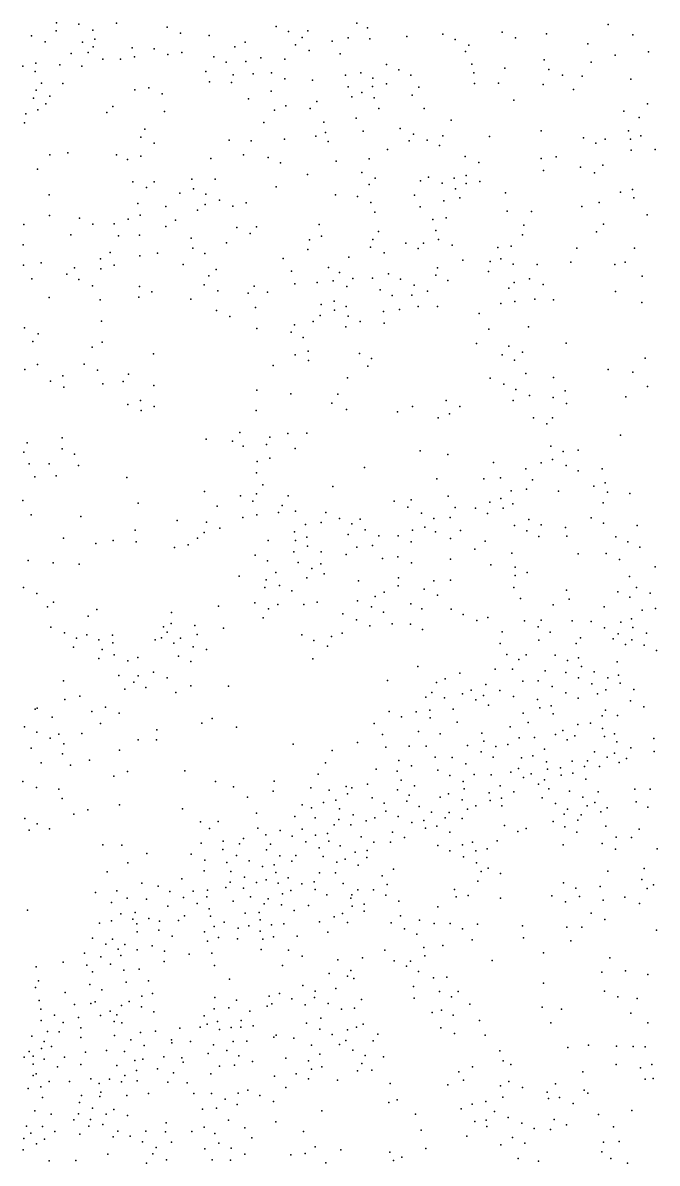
# Model space of a CAD drawing. Header units: inches. Extents: x 1412000 to 4237944, y 4931095 to 14792305.
# Drawn here: x 2823551.2 to 2823633, y 9862433.4 to 9862580.4 of the extents above; entities that cross this region are included whole.
import ezdxf

# ---------------------------------------------------------------- set-up
doc = ezdxf.new("R2010")
doc.units = ezdxf.units.IN
doc.header["$MEASUREMENT"] = 0

# ---------------------------------------------------------------- blocks, each defined once
blk = doc.blocks.new('SHORTSTLIDAR')
for p in [(1412004.37, 4931536.87), (1412007.27, 4931536.7), (1412012.12, 4931536.82), (1412043.08, 4931536.81), (1412075.49, 4931536.63), (1412001.14, 4931535.17), (1412004.34, 4931535.83), (1412009.04, 4931535.94), (1412018.62, 4931536.3), (1412020.37, 4931535.54), (1412024.04, 4931535.22), (1412032.7, 4931536.41), (1412034.29, 4931535.75), (1412036.78, 4931535.84), (1412044.48, 4931536.21), (1412049.52, 4931535.12), (1412054.19, 4931535.42), (1412061.81, 4931535.66), (1412067.55, 4931535.45), (1412078.65, 4931535.3), (1412002.91, 4931534.4), (1412007.71, 4931534.37), (1412009.12, 4931533.76), (1412009.33, 4931534.74), (1412014.12, 4931533.66), (1412027.38, 4931533.77), (1412028.71, 4931534.39), (1412035.19, 4931534.03), (1412036.04, 4931534.98), (1412039.93, 4931534.49), (1412041.96, 4931534.92), (1412044.78, 4931534.81), (1412055.77, 4931534.72), (1412057.53, 4931534), (1412063.55, 4931534.92), (1412072.89, 4931534.17), (1412006.27, 4931532.93), (1412008.44, 4931533.04), (1412010.36, 4931532.16), (1412012.61, 4931532.17), (1412014.41, 4931532.47), (1412016.97, 4931533.53), (1412018.72, 4931532.77), (1412020.52, 4931533.06), (1412024.65, 4931532.47), (1412030.71, 4931532.35), (1412033.79, 4931532.17), (1412036.93, 4931533.28), (1412040.94, 4931532.89), (1412057.09, 4931533.17), (1412076.39, 4931532.69), (1412080.7, 4931533.12), (1412000.05, 4931531.28), (1412001.72, 4931531.67), (1412004.8, 4931531.45), (1412007.65, 4931531.29), (1412026.23, 4931531.79), (1412028.76, 4931531.87), (1412046.92, 4931531.49), (1412048.49, 4931530.8), (1412057.92, 4931531.54), (1412062.19, 4931531.01), (1412067.22, 4931532.08), (1412067.84, 4931530.84), (1412073.32, 4931531.78), (1412001.63, 4931530.58), (1412023.62, 4931530.61), (1412024.08, 4931529.27), (1412027.16, 4931530.18), (1412029.73, 4931530.28), (1412032.08, 4931530.43), (1412033.82, 4931529.66), (1412037.36, 4931529.48), (1412041.61, 4931530.14), (1412043.6, 4931530.42), (1412045.16, 4931529.74), (1412050.07, 4931530.14), (1412058.16, 4931530.4), (1412069.6, 4931530.11), (1412072.14, 4931530), (1412078.4, 4931529.61), (1412001.77, 4931528.18), (1412002.44, 4931529.08), (1412005.17, 4931529.05), (1412014.47, 4931528.23), (1412016.26, 4931528.47), (1412026.95, 4931529.19), (1412032.04, 4931528.04), (1412041.99, 4931528.63), (1412043.74, 4931527.89), (1412045.12, 4931528.64), (1412046.91, 4931528.99), (1412051.1, 4931528.56), (1412058.25, 4931529.04), (1412061.34, 4931529.07), (1412067.09, 4931528.93), (1412071.03, 4931528.25), (1412001.42, 4931527.14), (1412003.01, 4931526.43), (1412003.53, 4931527.4), (1412018.01, 4931527.71), (1412029.13, 4931527.05), (1412037.95, 4931526.74), (1412042.44, 4931527.32), (1412045.31, 4931527.2), (1412050.23, 4931527.56), (1412063.35, 4931526.88), (1412080.58, 4931526.42), (1412000.42, 4931525.13), (1412001.98, 4931525.66), (1412010.85, 4931525.29), (1412011.62, 4931526.09), (1412018.29, 4931525.42), (1412032.46, 4931525.61), (1412033.94, 4931526.16), (1412037.08, 4931525.84), (1412045.94, 4931525.82), (1412051.77, 4931525.81), (1412077.52, 4931525.49), (1412000.24, 4931523.96), (1412031.1, 4931524.02), (1412038.82, 4931524.04), (1412043.01, 4931524.56), (1412055.27, 4931524.31), (1412079.47, 4931524.66), (1412015.24, 4931522.12), (1412015.75, 4931523.14), (1412033.78, 4931521.89), (1412037.82, 4931522.27), (1412039.07, 4931522.73), (1412043.92, 4931522.89), (1412048.66, 4931523.25), (1412050.41, 4931522.5), (1412054.16, 4931522.31), (1412060.18, 4931522.22), (1412066.87, 4931522.94), (1412072.32, 4931522.04), (1412075.1, 4931521.87), (1412078.1, 4931522.95), (1412078.37, 4931521.87), (1412079.69, 4931522.28), (1412016.98, 4931521.35), (1412026.63, 4931521.72), (1412029.48, 4931521.64), (1412039.4, 4931521.59), (1412047.04, 4931520.52), (1412049.84, 4931521.64), (1412052.17, 4931521.75), (1412053.74, 4931521.07), (1412073.9, 4931521.37), (1412078.45, 4931520.44), (1412081.53, 4931520.53), (1412003.52, 4931519.87), (1412005.84, 4931520.12), (1412012.12, 4931519.85), (1412013.52, 4931519.23), (1412015.24, 4931519.66), (1412024.28, 4931519.37), (1412028.47, 4931519.84), (1412031.67, 4931519.51), (1412040.41, 4931519.02), (1412044.66, 4931519.34), (1412057.06, 4931519.65), (1412066.84, 4931519.39), (1412068.8, 4931519.61), (1412001.92, 4931518.02), (1412033.25, 4931518.82), (1412043.73, 4931517.59), (1412058.81, 4931518.88), (1412067.17, 4931517.82), (1412071.94, 4931518.27), (1412073.71, 4931517.51), (1412074.81, 4931518.5), (1412014.22, 4931516.38), (1412016.96, 4931516.39), (1412021.83, 4931516.72), (1412024.82, 4931516.72), (1412036.73, 4931517.31), (1412044.66, 4931516.03), (1412045.47, 4931516.84), (1412051.3, 4931516.48), (1412052.34, 4931516.98), (1412054.08, 4931516.21), (1412055.62, 4931516.85), (1412057.18, 4931517.17), (1412057.2, 4931516.17), (1412058.93, 4931516.41), (1412003.43, 4931514.69), (1412015.96, 4931515.64), (1412020.26, 4931514.92), (1412022.05, 4931515.45), (1412023.63, 4931514.77), (1412032.68, 4931515.72), (1412040.34, 4931514.69), (1412050.52, 4931514.64), (1412055.82, 4931515.47), (1412062.26, 4931514.97), (1412077.07, 4931515.05), (1412078.63, 4931515.39), (1412014.84, 4931513.57), (1412018.49, 4931513.17), (1412023.56, 4931513.46), (1412025.38, 4931514.01), (1412027.12, 4931513.23), (1412028.81, 4931513.67), (1412043.19, 4931514.5), (1412044.91, 4931513.72), (1412051.27, 4931513.14), (1412054.3, 4931513.94), (1412056.35, 4931514.29), (1412072.11, 4931513.17), (1412074.33, 4931513.71), (1412078.82, 4931514.32), (1412003.47, 4931512.04), (1412007.32, 4931511.67), (1412015.16, 4931512.08), (1412022.57, 4931512.72), (1412045.39, 4931512.48), (1412054.6, 4931511.71), (1412062.47, 4931512.61), (1412065.59, 4931512.56), (1412080.53, 4931512.1), (1412000.15, 4931510.88), (1412009.06, 4931510.9), (1412011.79, 4931510.97), (1412013.61, 4931511.54), (1412018.45, 4931510.6), (1412019.71, 4931511.41), (1412027.61, 4931510.48), (1412030.15, 4931510.55), (1412038.22, 4931510.86), (1412052.87, 4931511.51), (1412064.6, 4931510.77), (1412074.9, 4931510.93), (1412006.24, 4931509.52), (1412012.38, 4931509.43), (1412015.08, 4931509.48), (1412021.73, 4931509.12), (1412029.33, 4931509.72), (1412037.01, 4931508.9), (1412038.52, 4931509.38), (1412045.14, 4931508.94), (1412045.9, 4931509.96), (1412053.28, 4931510.08), (1412053.61, 4931508.93), (1412064.45, 4931509.55), (1412073.97, 4931509.92), (1412000.08, 4931508.23), (1412011.3, 4931507.27), (1412017.39, 4931507.18), (1412021.93, 4931507.83), (1412026.29, 4931508.49), (1412036.76, 4931507.63), (1412044.86, 4931507.97), (1412046.61, 4931507.22), (1412049.4, 4931508.45), (1412050.98, 4931507.76), (1412051.69, 4931508.48), (1412055.36, 4931508.2), (1412061.27, 4931507.89), (1412062.98, 4931508.07), (1412071.43, 4931507.84), (1412078.88, 4931507.81), (1412002.39, 4931505.93), (1412010.06, 4931506.43), (1412015.1, 4931506.82), (1412020.69, 4931505.72), (1412023.49, 4931507.15), (1412033.59, 4931506.48), (1412042.08, 4931506.68), (1412056.75, 4931506.27), (1412060.28, 4931506.08), (1412061.67, 4931506.44), (1412063.25, 4931505.76), (1412066.35, 4931505.71), (1412070.67, 4931506), (1412076.34, 4931505.73), (1412077.69, 4931506.03), (1412000.14, 4931505.61), (1412005.69, 4931504.45), (1412006.68, 4931505.27), (1412010.08, 4931505.15), (1412011.79, 4931505.65), (1412024, 4931504.27), (1412024.97, 4931505.07), (1412034.66, 4931504.84), (1412039.45, 4931505.31), (1412040.85, 4931504.7), (1412047.16, 4931504.5), (1412053.26, 4931504.35), (1412053.51, 4931505.29), (1412060.07, 4931504.83), (1412079.86, 4931504.22), (1412001.2, 4931503.85), (1412007.27, 4931503.77), (1412009, 4931502.98), (1412015.08, 4931502.89), (1412023.42, 4931503.1), (1412029.85, 4931502.92), (1412035.11, 4931503.21), (1412037.99, 4931503.39), (1412040.05, 4931503.63), (1412041.79, 4931502.87), (1412042.59, 4931503.93), (1412045.12, 4931503.96), (1412048.74, 4931503.81), (1412050.47, 4931503.06), (1412054.82, 4931503.66), (1412063.38, 4931503.38), (1412065.33, 4931503.88), (1412067.1, 4931503.13), (1412003.44, 4931501.45), (1412014.99, 4931501.52), (1412016.65, 4931502.19), (1412025.16, 4931502.34), (1412029.07, 4931502.04), (1412031.58, 4931502.16), (1412046.08, 4931502.43), (1412047.65, 4931501.74), (1412050.18, 4931501.75), (1412052.21, 4931502.29), (1412062.7, 4931502.68), (1412076.45, 4931502.24), (1412010.01, 4931501.15), (1412021.67, 4931501.24), (1412030.04, 4931500.19), (1412038.5, 4931500.57), (1412040.17, 4931501), (1412040.23, 4931499.82), (1412041.73, 4931500.31), (1412048.57, 4931499.9), (1412050.98, 4931500.3), (1412053.49, 4931500.29), (1412061.65, 4931500.7), (1412063.48, 4931500.94), (1412066.02, 4931501.26), (1412068.46, 4931501.18), (1412079.81, 4931500.8), (1412010.19, 4931498.41), (1412024.98, 4931499.78), (1412026.73, 4931499), (1412037.44, 4931498.38), (1412038.38, 4931499.16), (1412041.98, 4931499.05), (1412043.54, 4931498.37), (1412046.53, 4931499.65), (1412058.87, 4931499.42), (1412000.26, 4931497.56), (1412030.21, 4931497.47), (1412034.61, 4931496.99), (1412035.07, 4931497.94), (1412041.67, 4931497.7), (1412046.6, 4931498.16), (1412060.12, 4931497.39), (1412065.21, 4931497.7), (1412001.32, 4931495.8), (1412001.99, 4931496.78), (1412010.25, 4931495.71), (1412036.19, 4931496.3), (1412058.51, 4931495.53), (1412070.08, 4931495.56), (1412008.96, 4931495.07), (1412016.88, 4931494.2), (1412035.13, 4931494.08), (1412036.81, 4931494.53), (1412043.42, 4931494.26), (1412061.81, 4931494.08), (1412062.68, 4931495.19), (1412064.43, 4931494.43), (1412001.91, 4931492.82), (1412007.93, 4931492.87), (1412032.3, 4931492.7), (1412036.86, 4931493.32), (1412044.53, 4931492.63), (1412044.98, 4931493.58), (1412063.41, 4931493.39), (1412080.28, 4931493.63), (1412000.3, 4931492.17), (1412005.19, 4931491.36), (1412009.66, 4931492.1), (1412013.64, 4931491.59), (1412041.89, 4931491.1), (1412060.27, 4931491.05), (1412064.86, 4931491.66), (1412068.44, 4931491.16), (1412075.5, 4931492.2), (1412078.68, 4931491.82), (1412003.59, 4931490.68), (1412005.33, 4931489.91), (1412010.35, 4931490.34), (1412012.98, 4931490.63), (1412016.94, 4931490.12), (1412030.21, 4931489.53), (1412062.04, 4931490.28), (1412063.59, 4931489.6), (1412080.57, 4931489.98), (1412015.21, 4931488.18), (1412034.6, 4931489.06), (1412040.64, 4931489.01), (1412054.62, 4931488.19), (1412063.26, 4931488.18), (1412065.37, 4931488.82), (1412068.4, 4931488.58), (1412069.93, 4931489.45), (1412077.75, 4931488.66), (1412013.57, 4931487.68), (1412015.3, 4931486.91), (1412016.96, 4931487.41), (1412030.1, 4931486.91), (1412039.87, 4931487.86), (1412041.78, 4931487.03), (1412048.35, 4931486.72), (1412050.25, 4931487.41), (1412056.38, 4931487.43), (1412070.12, 4931487.8), (1412053.57, 4931485.96), (1412055.05, 4931486.45), (1412065.86, 4931485.94), (1412067.6, 4931485.17), (1412068.32, 4931485.94), (1412027.99, 4931484.04), (1412034.19, 4931483.92), (1412036.64, 4931483.96), (1412077.07, 4931483.71), (1412000.58, 4931482.72), (1412005.11, 4931483.39), (1412023.67, 4931483.22), (1412027.06, 4931482.94), (1412028.45, 4931482.3), (1412031.43, 4931482.51), (1412031.86, 4931483.48), (1412068.1, 4931482.29), (1412000.16, 4931481.51), (1412005.12, 4931481.95), (1412006.69, 4931481.26), (1412031.88, 4931480.76), (1412035.14, 4931482.01), (1412051.27, 4931481.69), (1412054.83, 4931481.23), (1412069.67, 4931481.6), (1412071.63, 4931481.8), (1412000.83, 4931480.02), (1412003.45, 4931480.04), (1412007.2, 4931479.8), (1412030.25, 4931480.31), (1412044.06, 4931479.55), (1412060.7, 4931480.2), (1412064.89, 4931479.39), (1412066.84, 4931480.14), (1412068.31, 4931480.6), (1412070.06, 4931479.82), (1412074.73, 4931479.38), (1412001.56, 4931478.35), (1412004.31, 4931478.49), (1412013.45, 4931478.26), (1412030.16, 4931478.85), (1412053.4, 4931478.07), (1412059.48, 4931478.1), (1412061.63, 4931478.23), (1412065.74, 4931477.97), (1412071.62, 4931479.13), (1412023.46, 4931476.44), (1412030.97, 4931477.33), (1412039.98, 4931477.12), (1412063, 4931476.56), (1412064.96, 4931476.75), (1412069.09, 4931476.51), (1412073.66, 4931477.15), (1412075.1, 4931477.59), (1412075.41, 4931476.39), (1412000.03, 4931475.29), (1412014.9, 4931474.95), (1412028.11, 4931475.9), (1412029.68, 4931475.2), (1412030.17, 4931476.15), (1412034.26, 4931475.88), (1412047.92, 4931475.22), (1412050.08, 4931475.36), (1412054.88, 4931475.86), (1412060.22, 4931475.08), (1412061.65, 4931475.55), (1412063.19, 4931474.85), (1412074.85, 4931475), (1412078.27, 4931476.19), (1412001.12, 4931473.43), (1412025.09, 4931474.57), (1412030.21, 4931473.43), (1412032.98, 4931473.74), (1412033.45, 4931474.67), (1412035.2, 4931473.92), (1412039.11, 4931473.74), (1412049.66, 4931474.45), (1412051.41, 4931473.68), (1412055.78, 4931474.41), (1412058.39, 4931474.31), (1412059.93, 4931473.61), (1412061.94, 4931474.31), (1412007.52, 4931473.24), (1412019.93, 4931472.71), (1412023.71, 4931472.52), (1412028.41, 4931473.11), (1412036.46, 4931472.22), (1412038.48, 4931472.46), (1412040.86, 4931472.98), (1412042.43, 4931472.28), (1412043.52, 4931472.91), (1412053.01, 4931472.97), (1412055.14, 4931473.12), (1412063.42, 4931472.07), (1412065.27, 4931472.86), (1412066.84, 4931472.16), (1412073.31, 4931473.05), (1412074.9, 4931472.36), (1412079.21, 4931472.07), (1412005.27, 4931470.46), (1412014.52, 4931471.46), (1412022.57, 4931470.45), (1412023.41, 4931471.16), (1412025.45, 4931471.75), (1412035.07, 4931471.26), (1412036.63, 4931470.57), (1412041.96, 4931470.9), (1412044.17, 4931471.51), (1412045.92, 4931470.74), (1412048.4, 4931470.74), (1412050.28, 4931471.47), (1412051.86, 4931471.87), (1412053.23, 4931471.26), (1412056.47, 4931471.45), (1412065.01, 4931471.37), (1412066.56, 4931470.67), (1412069.99, 4931471.83), (1412070.17, 4931470.69), (1412076.46, 4931470.63), (1412009.45, 4931469.74), (1412011.67, 4931470.16), (1412014.64, 4931469.98), (1412019.57, 4931469.23), (1412021.34, 4931469.57), (1412031.66, 4931470.14), (1412035.19, 4931470.12), (1412036.74, 4931469.43), (1412043.09, 4931469.3), (1412045.12, 4931469.51), (1412050.11, 4931469.97), (1412055.15, 4931470.4), (1412058.29, 4931469.02), (1412059.62, 4931470.06), (1412078.02, 4931469.95), (1412079.59, 4931469.26), (1412000.74, 4931467.55), (1412029.99, 4931468.23), (1412031.56, 4931467.54), (1412034.96, 4931468.68), (1412038.5, 4931468.66), (1412041.71, 4931468.34), (1412046.38, 4931467.84), (1412048.38, 4931468.04), (1412055.17, 4931467.72), (1412063.09, 4931468.52), (1412071.61, 4931468.43), (1412075.22, 4931468.46), (1412076.97, 4931467.71), (1412003.96, 4931467.25), (1412007.31, 4931467.1), (1412032.65, 4931466), (1412035.53, 4931467.31), (1412037.28, 4931466.53), (1412038.44, 4931467.13), (1412050.14, 4931467.27), (1412060.36, 4931467.02), (1412063.49, 4931466.7), (1412065.04, 4931466.01), (1412081.53, 4931466.73), (1412027.92, 4931465.55), (1412031.39, 4931465.09), (1412036.63, 4931465.31), (1412038.86, 4931465.84), (1412043.29, 4931464.96), (1412048.45, 4931465.31), (1412053.02, 4931464.92), (1412055.17, 4931465.04), (1412063.51, 4931465.63), (1412078.25, 4931465.48), (1412000.12, 4931464.07), (1412001.86, 4931463.29), (1412031.23, 4931464.1), (1412033.13, 4931464.33), (1412034.73, 4931463.64), (1412046.61, 4931463.5), (1412048.41, 4931464.3), (1412051.76, 4931463.85), (1412053.5, 4931463.09), (1412063.35, 4931464.09), (1412070.13, 4931463.75), (1412076.75, 4931463.53), (1412079.16, 4931464.1), (1412080.9, 4931463.33), (1412003.23, 4931461.59), (1412003.99, 4931462.21), (1412025.27, 4931461.66), (1412029.94, 4931462.11), (1412032.91, 4931461.9), (1412036.27, 4931461.87), (1412037.99, 4931462.18), (1412043.19, 4931462.38), (1412044.96, 4931461.6), (1412045.47, 4931462.93), (1412050.06, 4931461.97), (1412064.21, 4931462.68), (1412068.41, 4931461.85), (1412070.48, 4931462.56), (1412078.29, 4931462.84), (1412008.45, 4931460.39), (1412009.58, 4931461.26), (1412019.18, 4931460.84), (1412031.01, 4931460.19), (1412031.72, 4931461.35), (1412041.28, 4931460.7), (1412046.51, 4931460.9), (1412051.47, 4931461.34), (1412055.23, 4931461.29), (1412056.79, 4931460.61), (1412059.97, 4931460.22), (1412074.99, 4931461.57), (1412079.86, 4931461.14), (1412081.61, 4931461.37), (1412003.65, 4931458.98), (1412018.18, 4931459.03), (1412019.17, 4931459.45), (1412022.19, 4931459.17), (1412025.91, 4931458.85), (1412043.04, 4931459.92), (1412044.78, 4931459.16), (1412047.65, 4931459.4), (1412050, 4931459.36), (1412051.55, 4931458.67), (1412058.54, 4931459.83), (1412064.7, 4931459.77), (1412066.45, 4931459.01), (1412066.85, 4931459.86), (1412070.86, 4931459.77), (1412073.29, 4931459.68), (1412075.02, 4931458.9), (1412077.14, 4931459.63), (1412078.48, 4931460.04), (1412078.69, 4931458.94), (1412005.39, 4931458.22), (1412006.94, 4931457.53), (1412008.28, 4931458), (1412009.85, 4931457.32), (1412011.58, 4931457.92), (1412017.1, 4931457.32), (1412017.93, 4931457.59), (1412018.63, 4931458.32), (1412020.36, 4931457.55), (1412022.5, 4931458.01), (1412036.01, 4931457.96), (1412037.56, 4931457.26), (1412039.83, 4931457.76), (1412041.2, 4931458.2), (1412061.84, 4931458.38), (1412066.57, 4931457.29), (1412068.02, 4931458.31), (1412071.91, 4931457.6), (1412076.14, 4931457.45), (1412076.8, 4931458.12), (1412078.53, 4931457.35), (1412080.44, 4931458.18), (1412006.55, 4931456.37), (1412010.26, 4931456.08), (1412011.65, 4931456.95), (1412019.5, 4931456.91), (1412022.01, 4931456.44), (1412023.7, 4931456.09), (1412039.3, 4931456.51), (1412061.58, 4931456.86), (1412071.35, 4931456.85), (1412077.73, 4931456.75), (1412080.11, 4931456.66), (1412081.7, 4931455.95), (1412009.85, 4931454.91), (1412011.82, 4931455.39), (1412013.55, 4931454.63), (1412014.88, 4931455.08), (1412020.1, 4931455.25), (1412021.68, 4931454.55), (1412037.41, 4931454.89), (1412062.42, 4931455.46), (1412063.99, 4931454.78), (1412064.92, 4931455.39), (1412068.66, 4931455.37), (1412070.26, 4931454.68), (1412071.66, 4931455.03), (1412076.66, 4931454.52), (1412016.86, 4931453.18), (1412050.97, 4931453.88), (1412056.35, 4931453.05), (1412060.92, 4931453.55), (1412063.14, 4931453.56), (1412067.37, 4931453.32), (1412070.05, 4931453.13), (1412072.04, 4931453.9), (1412073.68, 4931453.2), (1412076.82, 4931452.77), (1412005.26, 4931452.04), (1412012.43, 4931452.72), (1412014.33, 4931451.88), (1412014.89, 4931452.68), (1412018.62, 4931452.43), (1412021.68, 4931451.42), (1412026.55, 4931451.36), (1412047.06, 4931452.1), (1412053.34, 4931451.84), (1412054.49, 4931452.33), (1412059.71, 4931451.58), (1412064.51, 4931452), (1412066.48, 4931452.07), (1412068.26, 4931451.31), (1412071.65, 4931452.43), (1412073.4, 4931451.65), (1412075.44, 4931452.43), (1412077.02, 4931451.74), (1412007.39, 4931450.09), (1412013.2, 4931450.96), (1412015.9, 4931451.2), (1412019.77, 4931450.53), (1412052, 4931449.94), (1412052.78, 4931450.56), (1412054.38, 4931449.86), (1412056.7, 4931450.38), (1412057.82, 4931450.86), (1412059.43, 4931450.15), (1412061.53, 4931450.82), (1412063.28, 4931450.03), (1412070.03, 4931450.52), (1412071.62, 4931449.83), (1412074.12, 4931450.37), (1412075.19, 4931450.87), (1412078.81, 4931450.95), (1412001.63, 4931448.41), (1412001.88, 4931448.53), (1412005.43, 4931449.63), (1412010.68, 4931448.64), (1412055.52, 4931448.41), (1412058.45, 4931449.61), (1412060.08, 4931448.9), (1412066.36, 4931449.65), (1412066.66, 4931448.56), (1412068.14, 4931448.85), (1412078.35, 4931449.48), (1412080.1, 4931448.7), (1412003.83, 4931447.35), (1412008.91, 4931448.09), (1412012.44, 4931447.89), (1412024.46, 4931447.18), (1412047.27, 4931448.1), (1412048.85, 4931447.41), (1412050.74, 4931448.05), (1412052.48, 4931448.26), (1412052.54, 4931447.27), (1412064.55, 4931447.9), (1412068.41, 4931447.8), (1412074.73, 4931447.54), (1412075.13, 4931448.28), (1412076.69, 4931447.57), (1412000.24, 4931446.12), (1412001.82, 4931445.44), (1412010.04, 4931446.56), (1412017.32, 4931445.75), (1412023.13, 4931446.59), (1412027.56, 4931446.08), (1412045.32, 4931446.55), (1412051.03, 4931445.52), (1412056.02, 4931446.71), (1412062.86, 4931446.14), (1412065.19, 4931446.68), (1412069.64, 4931445.67), (1412071.56, 4931446.41), (1412073.21, 4931446.61), (1412074.74, 4931445.92), (1412003.56, 4931444.67), (1412004.67, 4931445.18), (1412007.64, 4931445.25), (1412014.91, 4931444.44), (1412017.27, 4931444.44), (1412043.17, 4931444.09), (1412046.42, 4931445.13), (1412053.83, 4931445.24), (1412059.22, 4931445.32), (1412059.45, 4931444.26), (1412064.01, 4931444.7), (1412066, 4931444.74), (1412068.68, 4931445.12), (1412070.22, 4931444.43), (1412071.19, 4931444.95), (1412075.02, 4931444.88), (1412076.31, 4931445.22), (1412076.6, 4931444.18), (1412081.37, 4931444.6), (1412001.13, 4931443.37), (1412005.16, 4931442.65), (1412005.31, 4931443.93), (1412012.51, 4931443.11), (1412034.9, 4931443.87), (1412039.93, 4931443.09), (1412046.83, 4931443.48), (1412049.82, 4931443.65), (1412052.02, 4931443.62), (1412057.36, 4931443.7), (1412059.1, 4931442.92), (1412061.01, 4931443.57), (1412062.54, 4931443.85), (1412067.3, 4931443.25), (1412073.74, 4931442.9), (1412076.29, 4931442.71), (1412078.41, 4931443.4), (1412081.42, 4931442.96), (1412002.39, 4931441.47), (1412006.2, 4931441.18), (1412008.63, 4931441.83), (1412039.05, 4931441.49), (1412048.52, 4931441.79), (1412050.12, 4931441.09), (1412053.17, 4931442.2), (1412055.39, 4931442.15), (1412057.13, 4931441.37), (1412060.67, 4931442.21), (1412064.3, 4931442.12), (1412065.8, 4931442.38), (1412067.55, 4931441.61), (1412070.83, 4931441.69), (1412072.84, 4931441.72), (1412074.39, 4931441.02), (1412075.35, 4931442.2), (1412076.9, 4931441.51), (1412077.85, 4931442.02), (1412011.77, 4931439.78), (1412013.51, 4931440.36), (1412020.9, 4931440.43), (1412038.11, 4931440.02), (1412045.6, 4931440.65), (1412048.3, 4931440.41), (1412053.53, 4931440.54), (1412055.08, 4931439.86), (1412058.2, 4931439.98), (1412060.39, 4931439.92), (1412062.96, 4931440.28), (1412063.95, 4931440.76), (1412064.57, 4931439.59), (1412065.55, 4931440.06), (1412067.68, 4931440.65), (1412069.34, 4931440.83), (1412069.43, 4931439.88), (1412070.92, 4931440.13), (1412072.43, 4931440.99), (1412000.03, 4931439.06), (1412001.79, 4931438.3), (1412004.67, 4931438.08), (1412024.89, 4931439.08), (1412027.2, 4931438.37), (1412032.44, 4931439.14), (1412037.16, 4931438.27), (1412041.71, 4931438.45), (1412042.43, 4931438.26), (1412044.47, 4931438.74), (1412048.79, 4931439.26), (1412050.54, 4931438.5), (1412056.81, 4931439.07), (1412056.91, 4931438.11), (1412061.57, 4931438.51), (1412066.5, 4931438.74), (1412067.3, 4931439.28), (1412067.83, 4931438.14), (1412072.61, 4931439.37), (1412078.93, 4931438.1), (1412080.91, 4931438.1), (1412005.1, 4931436.87), (1412029, 4931437.07), (1412032.31, 4931437.84), (1412039.54, 4931437.94), (1412040.38, 4931436.65), (1412041.89, 4931437.49), (1412045.08, 4931436.99), (1412048.33, 4931438.01), (1412049.85, 4931437.33), (1412053.84, 4931437.06), (1412054.9, 4931437.49), (1412056.67, 4931436.72), (1412060.17, 4931437.61), (1412060.29, 4931436.64), (1412061.72, 4931436.92), (1412063.33, 4931437.74), (1412066.98, 4931436.99), (1412070.52, 4931437.83), (1412072.22, 4931437.06), (1412074.2, 4931437.75), (1412008.42, 4931435.44), (1412012.5, 4931436.06), (1412020.63, 4931435.54), (1412036.06, 4931436.06), (1412037.24, 4931435.7), (1412038.79, 4931436.35), (1412040.84, 4931435.54), (1412046.63, 4931436.29), (1412046.83, 4931435.26), (1412049.52, 4931436.53), (1412051.11, 4931435.84), (1412052.72, 4931435.14), (1412057.37, 4931435.51), (1412058.43, 4931435.94), (1412061.78, 4931435.95), (1412068.68, 4931436.24), (1412070.23, 4931435.53), (1412072.79, 4931435.94), (1412073.79, 4931436.37), (1412074.55, 4931435.16), (1412075.37, 4931435.67), (1412079.08, 4931436.45), (1412080.62, 4931435.75), (1412000.31, 4931434.31), (1412006.62, 4931434.85), (1412022.94, 4931433.89), (1412025.21, 4931433.9), (1412030.15, 4931435), (1412035.11, 4931434.57), (1412037.71, 4931434.39), (1412040.77, 4931434.16), (1412042.6, 4931434.78), (1412044.3, 4931434), (1412045.43, 4931434.41), (1412048.41, 4931434.58), (1412050.19, 4931433.8), (1412051.72, 4931434.07), (1412054.48, 4931434.38), (1412054.98, 4931435.08), (1412056.67, 4931434.32), (1412068.4, 4931433.93), (1412069.8, 4931434.85), (1412071.56, 4931434.09), (1412071.99, 4931434.76), (1412000.84, 4931432.79), (1412001.88, 4931433.63), (1412003.46, 4931432.96), (1412024.09, 4931433.02), (1412030.33, 4931433.07), (1412031.38, 4931432.21), (1412033.2, 4931432.75), (1412036.03, 4931432.93), (1412039.33, 4931432.39), (1412040.19, 4931433.47), (1412042.31, 4931433.47), (1412047.67, 4931432.56), (1412051.94, 4931433.04), (1412053.41, 4931433.3), (1412055.09, 4931432.54), (1412062.12, 4931433.39), (1412063.86, 4931432.62), (1412064.93, 4931433.02), (1412069.91, 4931433.24), (1412071.46, 4931432.56), (1412075.21, 4931433.3), (1412079.5, 4931432.95), (1412010.35, 4931430.92), (1412012.81, 4931430.89), (1412023.04, 4931431.12), (1412025.85, 4931431.38), (1412027.95, 4931431.02), (1412028.48, 4931431.74), (1412031.95, 4931430.99), (1412034.77, 4931432.05), (1412036.51, 4931431.28), (1412037.77, 4931432.17), (1412039.49, 4931431.4), (1412040.95, 4931430.8), (1412043.66, 4931431.95), (1412045.27, 4931431.25), (1412047.41, 4931431.24), (1412049.22, 4931431.87), (1412053.54, 4931430.81), (1412056.7, 4931430.92), (1412058.02, 4931431.24), (1412061.16, 4931431.41), (1412069.68, 4931430.91), (1412074.71, 4931431.1), (1412076.51, 4931431.88), (1412078.51, 4931431.85), (1412016.01, 4931429.79), (1412021.72, 4931429.69), (1412025.82, 4931430.3), (1412027.59, 4931429.53), (1412031.44, 4931430.26), (1412033.18, 4931429.49), (1412035.23, 4931429.53), (1412038.23, 4931430.52), (1412038.74, 4931429.43), (1412042.86, 4931429.95), (1412044.39, 4931429.26), (1412044.42, 4931430.17), (1412055.09, 4931430.13), (1412056.84, 4931429.36), (1412058.42, 4931430.15), (1412059.91, 4931430.39), (1412076.44, 4931430.34), (1412081.81, 4931430.39), (1412013.56, 4931428.59), (1412023.48, 4931428.93), (1412026.34, 4931428.63), (1412029.19, 4931428.85), (1412030.93, 4931428.1), (1412032.45, 4931428.35), (1412034.72, 4931428.82), (1412040.53, 4931428.66), (1412041.6, 4931429.06), (1412043.27, 4931428.31), (1412058.51, 4931428.61), (1412060.04, 4931427.91), (1412080.13, 4931427.87), (1412010.92, 4931427.43), (1412020.52, 4931426.51), (1412023.42, 4931427.55), (1412026.83, 4931427.48), (1412028.59, 4931426.74), (1412031.42, 4931426.42), (1412032.65, 4931427.35), (1412034.23, 4931426.66), (1412038.27, 4931427.3), (1412040.32, 4931427.32), (1412046.35, 4931426.93), (1412047.8, 4931427.77), (1412059.11, 4931427.48), (1412061.62, 4931427.23), (1412075.43, 4931427.51), (1412079.81, 4931426.43), (1412012.14, 4931425), (1412015.36, 4931425.99), (1412017.46, 4931425.58), (1412018.99, 4931424.88), (1412022, 4931424.96), (1412023.84, 4931425.07), (1412026.22, 4931425.42), (1412026.75, 4931426.1), (1412028.47, 4931425.33), (1412030.14, 4931426.04), (1412032.93, 4931425.97), (1412034.6, 4931425.04), (1412036.02, 4931425.89), (1412037.57, 4931426.15), (1412037.73, 4931425.14), (1412041.31, 4931425.93), (1412043.22, 4931425.1), (1412045.26, 4931425.12), (1412047.01, 4931425.79), (1412055.69, 4931425.14), (1412058.67, 4931426.21), (1412069.75, 4931426.03), (1412071.33, 4931425.34), (1412074.45, 4931425.53), (1412080.52, 4931425.29), (1412081.35, 4931425.74), (1412009.41, 4931424.79), (1412011.47, 4931423.46), (1412013.48, 4931424.02), (1412015.99, 4931423.89), (1412020.73, 4931424.13), (1412022.51, 4931423.37), (1412023.77, 4931424.2), (1412027.16, 4931423.63), (1412029.38, 4931424.22), (1412031.66, 4931423.96), (1412033.5, 4931424.61), (1412039.22, 4931424.46), (1412042.33, 4931424.02), (1412042.43, 4931424.46), (1412046.81, 4931424.43), (1412048.5, 4931423.67), (1412055.91, 4931424.2), (1412057.44, 4931424.37), (1412061.6, 4931424.05), (1412068.23, 4931424.32), (1412070, 4931423.55), (1412071.78, 4931424.27), (1412074.83, 4931423.8), (1412077.62, 4931424.16), (1412000.62, 4931422.5), (1412012.65, 4931422.01), (1412014.53, 4931422.17), (1412018.72, 4931422.99), (1412024.06, 4931422.68), (1412028.7, 4931422.09), (1412030.51, 4931422.18), (1412031.13, 4931423.29), (1412033.38, 4931423.19), (1412035.03, 4931422.45), (1412036.87, 4931423.1), (1412041.24, 4931422.08), (1412042.5, 4931423.02), (1412044.02, 4931423.26), (1412044.04, 4931422.35), (1412053.55, 4931422.91), (1412073.3, 4931422.09), (1412079.53, 4931423.33), (1412009.9, 4931420.83), (1412011.45, 4931421.12), (1412014.22, 4931421.34), (1412014.73, 4931420.75), (1412016.27, 4931421.41), (1412017.66, 4931421.07), (1412020.11, 4931421.15), (1412020.89, 4931421.76), (1412024.24, 4931421.7), (1412026, 4931420.95), (1412029.16, 4931420.49), (1412030.62, 4931421.25), (1412032.09, 4931420.58), (1412033.7, 4931420.73), (1412038.29, 4931421), (1412040.16, 4931421.65), (1412041.9, 4931420.9), (1412047.52, 4931420.84), (1412048.73, 4931421.77), (1412051.18, 4931421.19), (1412053.08, 4931420.79), (1412055.14, 4931420.76), (1412058.65, 4931420.7), (1412064.46, 4931420.46), (1412075.07, 4931421.3), (1412014.78, 4931419.7), (1412017.58, 4931419.92), (1412019.3, 4931419.16), (1412023.45, 4931419.72), (1412024.7, 4931420.38), (1412025.24, 4931418.96), (1412027.8, 4931420.19), (1412030.63, 4931419.8), (1412032.36, 4931419.04), (1412035.38, 4931419.14), (1412039.34, 4931419.67), (1412049.25, 4931420.08), (1412050.84, 4931419.39), (1412056.71, 4931420.07), (1412070.15, 4931420.31), (1412072.08, 4931420.3), (1412081.74, 4931419.93), (1412009.01, 4931418.89), (1412010.73, 4931418.12), (1412011.59, 4931418.75), (1412013.19, 4931418.06), (1412016.72, 4931417.9), (1412023.83, 4931418.5), (1412027.72, 4931418.8), (1412030.98, 4931418.76), (1412051.72, 4931417.68), (1412054.18, 4931417.95), (1412057.96, 4931418.65), (1412064.57, 4931418.92), (1412070.69, 4931418.55), (1412007.98, 4931416.93), (1412010.09, 4931416.49), (1412012.33, 4931417.46), (1412012.65, 4931416.66), (1412014.76, 4931417.37), (1412018.29, 4931417.22), (1412021.46, 4931416.81), (1412024.4, 4931416.95), (1412030.76, 4931417.42), (1412034.3, 4931417.32), (1412036.04, 4931416.57), (1412040.65, 4931416.07), (1412043.81, 4931416.33), (1412046.68, 4931417.35), (1412051.85, 4931416.59), (1412067.16, 4931416.98), (1412075.72, 4931416.33), (1412001.75, 4931415.2), (1412005.22, 4931415.77), (1412008.28, 4931415.39), (1412009.02, 4931414.55), (1412011.33, 4931415.51), (1412013.05, 4931414.75), (1412015.03, 4931414.9), (1412018.26, 4931415.86), (1412024.74, 4931415.38), (1412033.51, 4931415.34), (1412042.31, 4931414.71), (1412047.91, 4931415.96), (1412049.49, 4931415.28), (1412049.99, 4931415.9), (1412051.05, 4931414.6), (1412060.55, 4931416.01), (1412077.73, 4931414.67), (1412002.07, 4931413.39), (1412013.36, 4931413.21), (1412016.24, 4931413.4), (1412026.69, 4931413.61), (1412039.53, 4931414.31), (1412041.9, 4931413.98), (1412042.72, 4931413.7), (1412052.98, 4931413.77), (1412054.68, 4931413.86), (1412067.17, 4931413.09), (1412074.66, 4931414.48), (1412080.62, 4931414.19), (1412001.67, 4931412.51), (1412005.49, 4931411.88), (1412008.65, 4931412.93), (1412010.22, 4931412.24), (1412016.75, 4931411.75), (1412033.11, 4931411.74), (1412036.15, 4931412.76), (1412037.74, 4931412.07), (1412040.37, 4931412.39), (1412050.4, 4931412.64), (1412053.74, 4931412), (1412056.17, 4931412.01), (1412075.02, 4931412.05), (1412002.14, 4931410.84), (1412006.68, 4931410.34), (1412008.8, 4931410.44), (1412009.35, 4931410.69), (1412012.74, 4931410.19), (1412013.76, 4931410.73), (1412015.37, 4931411.4), (1412024.78, 4931411.22), (1412027.59, 4931410.91), (1412031.77, 4931411.4), (1412032.13, 4931410.41), (1412034.69, 4931411.05), (1412036.43, 4931410.29), (1412037.65, 4931411.24), (1412039.39, 4931410.48), (1412043.68, 4931410.96), (1412050.47, 4931411.14), (1412055.3, 4931411.31), (1412057.64, 4931410.38), (1412076.74, 4931411.3), (1412079.23, 4931411.09), (1412002.34, 4931409.72), (1412004.1, 4931408.95), (1412010.03, 4931408.9), (1412011.28, 4931409.49), (1412012.17, 4931409.01), (1412015.34, 4931410.04), (1412016.92, 4931409.37), (1412023.4, 4931408.89), (1412024.68, 4931409.79), (1412026.6, 4931409.9), (1412029.28, 4931409.49), (1412031.55, 4931410.11), (1412041.13, 4931409.74), (1412042.79, 4931409.88), (1412052.8, 4931409.32), (1412053.99, 4931409.62), (1412055.53, 4931408.95), (1412067, 4931410.01), (1412069.47, 4931409.74), (1412078.4, 4931409.2), (1412002.4, 4931408.26), (1412005.22, 4931408.03), (1412007.19, 4931408.66), (1412007.51, 4931407.34), (1412011.8, 4931408.14), (1412012.78, 4931407.97), (1412020.26, 4931407.29), (1412022.91, 4931407.41), (1412023.81, 4931407.79), (1412025.14, 4931408.13), (1412026.9, 4931407.38), (1412028.13, 4931407.4), (1412028.17, 4931408.28), (1412029.74, 4931407.6), (1412036.62, 4931407.91), (1412038.43, 4931408.56), (1412043.03, 4931407.41), (1412043.9, 4931407.8), (1412053.94, 4931407.34), (1412058.89, 4931408.25), (1412068.09, 4931407.98), (1412080.61, 4931407.95), (1412001.21, 4931406.25), (1412003.2, 4931406.86), (1412004.73, 4931406.8), (1412007.5, 4931406.06), (1412011.87, 4931406.32), (1412013.94, 4931405.79), (1412015.19, 4931406.72), (1412017.12, 4931406.89), (1412019.21, 4931405.78), (1412025.39, 4931407.12), (1412032.37, 4931406.14), (1412032.7, 4931406.38), (1412034.99, 4931406), (1412038.34, 4931407.16), (1412039.91, 4931406.47), (1412041.88, 4931407.05), (1412045.78, 4931406.49), (1412055.7, 4931406.58), (1412059.62, 4931406.38), (1412000.86, 4931404.29), (1412002.46, 4931404.66), (1412002.78, 4931405.57), (1412003.71, 4931404.94), (1412010.81, 4931404.42), (1412013.16, 4931404.28), (1412015.68, 4931405.04), (1412019.23, 4931405.39), (1412021.66, 4931405.56), (1412024.63, 4931405.15), (1412026.34, 4931404.39), (1412027.14, 4931405.56), (1412028.89, 4931405.61), (1412037.23, 4931405.11), (1412040.86, 4931405.18), (1412041.66, 4931405.7), (1412042.59, 4931404.44), (1412045.2, 4931405.63), (1412061.54, 4931404.35), (1412070.28, 4931404.77), (1412072.97, 4931405.07), (1412076.58, 4931404.98), (1412078.72, 4931404.91), (1412080.25, 4931404.86), (1412000.2, 4931403.54), (1412001.38, 4931403.68), (1412002.8, 4931403.27), (1412005.42, 4931403.56), (1412008.12, 4931404.2), (1412014.46, 4931403.12), (1412015.49, 4931403.3), (1412018.23, 4931403.6), (1412020.52, 4931403.47), (1412020.7, 4931402.9), (1412023.91, 4931404.01), (1412027.89, 4931403.72), (1412029.64, 4931402.97), (1412033.95, 4931403.43), (1412036.84, 4931403.05), (1412038.3, 4931403.91), (1412044.15, 4931403.75), (1412046.51, 4931403.58), (1412061.95, 4931403.05), (1412001.36, 4931402.63), (1412001.74, 4931401.38), (1412004.49, 4931402.29), (1412007.49, 4931402.59), (1412012.17, 4931402.47), (1412014.69, 4931401.84), (1412017.38, 4931402.04), (1412019.44, 4931401.52), (1412024.25, 4931401.39), (1412025.4, 4931402.37), (1412027.32, 4931402.51), (1412035.28, 4931401.41), (1412037.23, 4931402), (1412038.58, 4931402.31), (1412043.19, 4931401.8), (1412043.74, 4931402.74), (1412045.04, 4931401.87), (1412056.25, 4931401.66), (1412058.01, 4931402.31), (1412062.94, 4931402.62), (1412072.24, 4931401.65), (1412076.52, 4931402.6), (1412079.66, 4931402.18), (1412081.1, 4931402.59), (1412001.35, 4931401.2), (1412003.45, 4931400.42), (1412006.03, 4931400.41), (1412008.79, 4931400.76), (1412009.88, 4931400.13), (1412011.19, 4931400.69), (1412012.75, 4931400.38), (1412013.19, 4931401.18), (1412014.78, 4931400.49), (1412018.73, 4931400.31), (1412021.22, 4931400.23), (1412032.49, 4931401.1), (1412036.85, 4931400.74), (1412040.58, 4931400.58), (1412047.38, 4931400.15), (1412054.84, 4931399.97), (1412056.86, 4931400.57), (1412061.59, 4931399.86), (1412062.7, 4931400.39), (1412068.71, 4931400.11), (1412080.28, 4931400.69), (1412081.29, 4931400.79), (1412000.71, 4931399.5), (1412002.36, 4931399.74), (1412007.61, 4931398.59), (1412009.95, 4931398.47), (1412010.07, 4931399.03), (1412013.42, 4931398.62), (1412016.25, 4931398.88), (1412022.06, 4931398.88), (1412024.37, 4931398.87), (1412027.8, 4931398.89), (1412029.05, 4931399.27), (1412030.6, 4931398.6), (1412033.92, 4931399.62), (1412061.9, 4931398.39), (1412064.46, 4931399.63), (1412067.63, 4931399.04), (1412072.4, 4931399.28), (1412072.87, 4931398.92), (1412002.56, 4931398.35), (1412007.32, 4931397.71), (1412009.03, 4931396.96), (1412025, 4931396.98), (1412026.11, 4931398.11), (1412027.68, 4931397.43), (1412032.35, 4931397.84), (1412047.22, 4931397.7), (1412048.31, 4931398.06), (1412057.95, 4931397.48), (1412059.71, 4931397.84), (1412067.78, 4931398.2), (1412069.2, 4931398.36), (1412070.97, 4931397.59), (1412001.6, 4931396.64), (1412003.7, 4931396.2), (1412006.6, 4931395.46), (1412007.19, 4931396.22), (1412008.76, 4931395.53), (1412010.79, 4931396.21), (1412011.77, 4931396.8), (1412013.54, 4931396.04), (1412023.21, 4931396.86), (1412038.6, 4931396.64), (1412050.67, 4931396.2), (1412056.52, 4931396.87), (1412059.78, 4931395.44), (1412060.85, 4931396.53), (1412062.59, 4931395.77), (1412068.53, 4931395.53), (1412074.26, 4931396.17), (1412078.53, 4931396.67), (1412000.49, 4931394.63), (1412002.57, 4931394.62), (1412008.53, 4931394.63), (1412010.33, 4931394.86), (1412012.28, 4931394.01), (1412015.89, 4931394), (1412018.53, 4931395.08), (1412021.82, 4931393.98), (1412023.42, 4931394.53), (1412026.53, 4931395.42), (1412028.65, 4931394.42), (1412032.67, 4931395.22), (1412036.2, 4931393.97), (1412051.37, 4931394.13), (1412058.3, 4931395.26), (1412059.83, 4931394.59), (1412064.37, 4931395.03), (1412065.95, 4931394.34), (1412068.06, 4931394.21), (1412070.12, 4931394.84), (1412076.17, 4931394.58), (1412000.18, 4931393.08), (1412001.08, 4931393.74), (1412002.84, 4931392.99), (1412004.16, 4931393.96), (1412007.39, 4931393.61), (1412011.69, 4931393.27), (1412013.87, 4931393.34), (1412015.46, 4931392.65), (1412018.42, 4931393.93), (1412019.2, 4931392.58), (1412024.78, 4931393.69), (1412029.57, 4931393.15), (1412057.27, 4931393.34), (1412063.15, 4931393.17), (1412074.87, 4931392.59), (1412076.92, 4931392.66), (1412000.09, 4931391.62), (1412001.78, 4931392.39), (1412011, 4931391.03), (1412016.8, 4931391.1), (1412017.21, 4931391.9), (1412023.5, 4931391.71), (1412025.31, 4931392.47), (1412026.89, 4931391.81), (1412028.65, 4931391.04), (1412036.44, 4931391.11), (1412037.71, 4931392), (1412041.02, 4931391.61), (1412047.34, 4931391.32), (1412051.99, 4931391.76), (1412061.65, 4931392.25), (1412064.75, 4931392.47), (1412074.69, 4931391.33), (1412003.42, 4931390.17), (1412006.85, 4931390.22), (1412015.97, 4931389.9), (1412018.55, 4931390.33), (1412024.46, 4931390.33), (1412026.8, 4931390.28), (1412034.6, 4931390.96), (1412039.11, 4931389.94), (1412047.81, 4931390.23), (1412048.89, 4931390.65), (1412063.87, 4931390.5), (1412066.53, 4931390.13), (1412075.82, 4931390.49), (1412078, 4931389.88)]:
    blk.add_point(p)

msp = doc.modelspace()

# ---------------------------------------------------------------- block references
msp.add_blockref('SHORTSTLIDAR', (1411551.14, 4931043.5))

doc.saveas('drawing.dxf')
